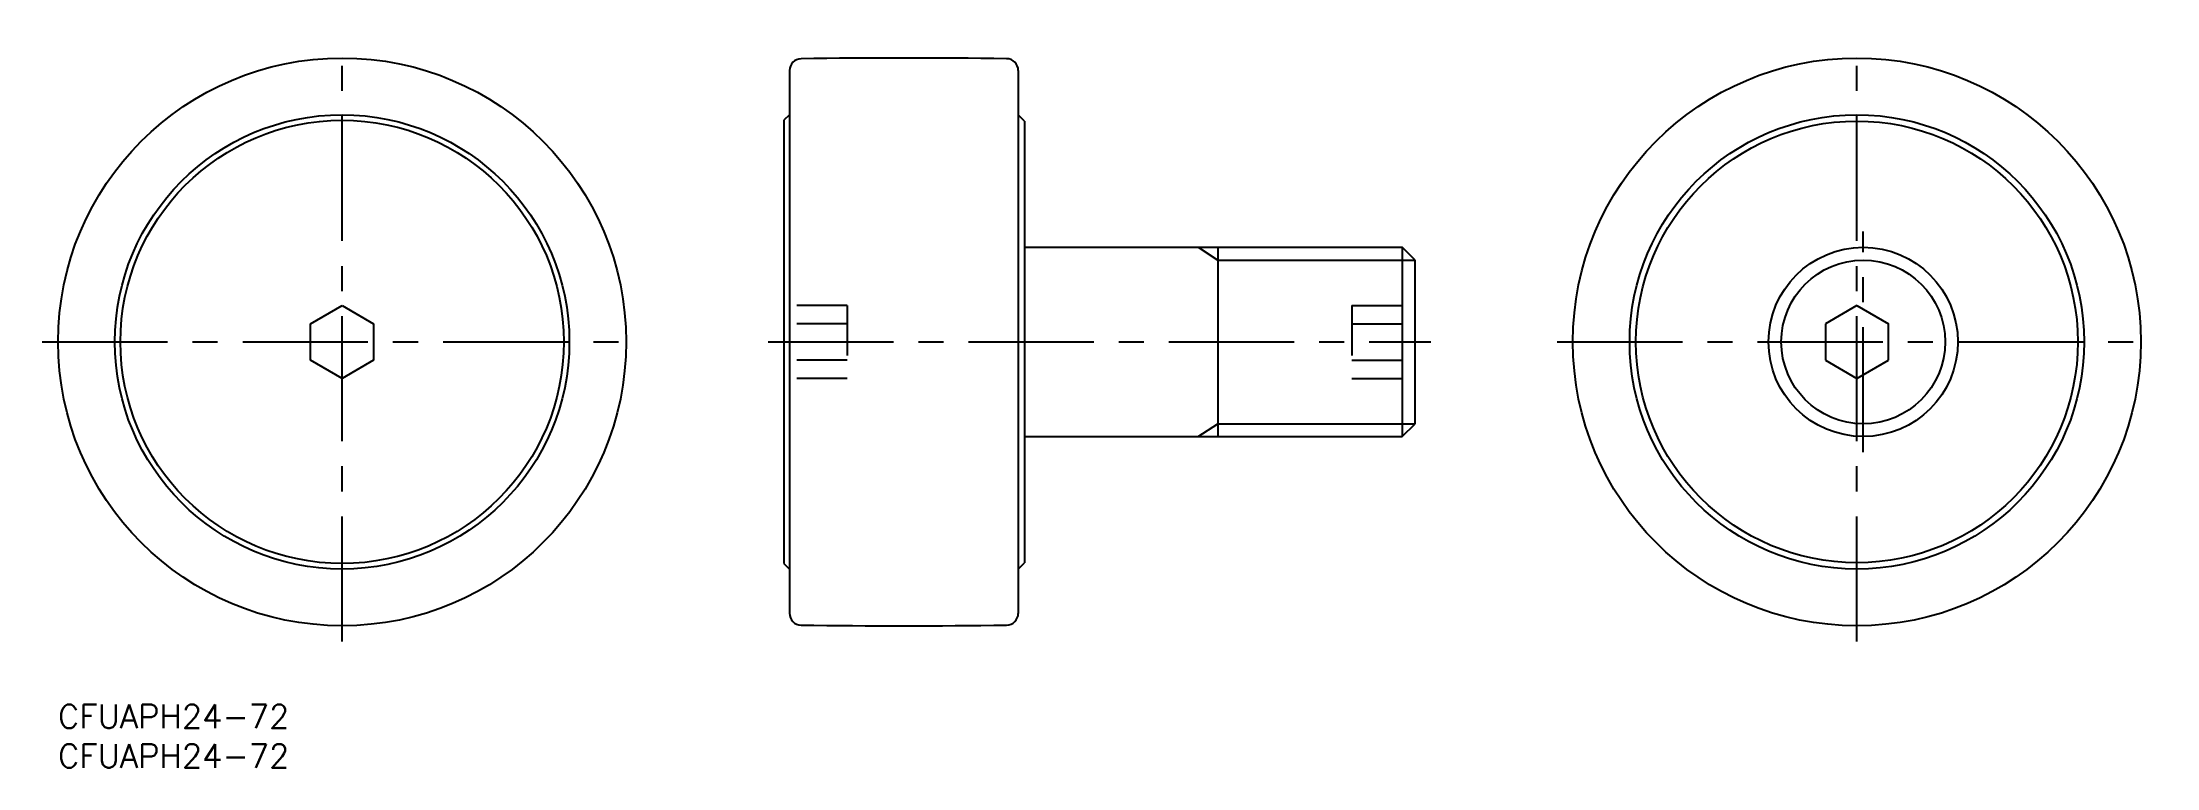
# Model space of a CAD drawing. Extents: x -2 to 266, y -8 to 84.
import ezdxf

# ---------------------------------------------------------------- set-up
doc = ezdxf.new("R2010")
doc.units = 0
doc.header["$LTSCALE"] = 0.5
doc.linetypes.add('CENTER', pattern=[50.8, 31.75, -6.35, 6.35, -6.35])
doc.linetypes.add('DASHED', pattern=[19.05, 12.7, -6.35])
for name, color, linetype in [('MSM_CENTER', 1, 'CENTER'), ('MSM_CONTINUOUS', 7, 'CONTINUOUS'), ('MSM_DASHED', 4, 'DASHED'), ('MSM_NARROW', 5, 'CONTINUOUS'), ('MSM_PART_NUMBER', 7, 'CONTINUOUS')]:
    doc.layers.add(name, color=color, linetype=linetype)
doc.styles.get("Standard").update_dxf_attribs({"font": 'txt.shx', "height": 3, "bigfont": 'bigfont.shx'})

# ---------------------------------------------------------------- blocks, each defined once
blk = doc.blocks.new('*U15')
at = {"layer": 'MSM_PART_NUMBER'}
blk.add_text('CFUAPH24-72', height=3, dxfattribs=at).set_placement((0, -3))
blk = doc.blocks.new('*U16')
at = {"layer": 'MSM_PART_NUMBER'}
blk.add_text('CFUAPH24-72', height=3, dxfattribs=at).set_placement((0, -8))

msp = doc.modelspace()

# ---------------------------------------------------------------- linework, layer by layer
at = {"layer": 'MSM_CENTER'}
for p, q in [((36, 8), (36, 84)), ((228, 8), (228, 84)), ((228.8, 32), (228.8, 60)), ((-2, 46), (74, 46)), ((90, 46), (174, 46)), ((190, 46), (266, 46))]:
    msp.add_line(p, q, dxfattribs=at)
at = {"layer": 'MSM_CONTINUOUS'}
for p, q in [((92.7, 80.41), (92.7, 11.59)), ((121.7, 80.42), (121.7, 11.58)), ((92.7, 74.8), (92, 74.1)), ((92, 74.1), (92, 17.9)), ((122.5, 74), (121.7, 74.8)), ((122.5, 74), (122.5, 18)), ((122.5, 58), (170.38, 58)), ((147, 58), (147, 34)), ((172, 56.38), (170.38, 58)), ((170.38, 58), (170.38, 34)), ((172, 35.62), (172, 56.38)), ((32, 48.31), (36, 50.62)), ((32, 43.69), (32, 48.31)), ((36, 50.62), (40, 48.31)), ((40, 48.31), (40, 43.69)), ((228, 50.62), (224, 48.31)), ((224, 48.31), (224, 43.69)), ((228, 50.62), (232, 48.31)), ((232, 43.69), (232, 48.31)), ((36, 41.38), (32, 43.69)), ((40, 43.69), (36, 41.38)), ((224, 43.69), (228, 41.38)), ((228, 41.38), (232, 43.69)), ((170.38, 34), (172, 35.62)), ((122.5, 34), (170.38, 34)), ((92, 17.9), (92.7, 17.2)), ((121.7, 17.2), (122.5, 18))]:
    msp.add_line(p, q, dxfattribs=at)
for centre, radius in [((36, 46), 36), ((228, 46), 36), ((36, 46), 28.8), ((36, 46), 28.1), ((228, 46), 28.8), ((228, 46), 28), ((228.8, 46), 12)]:
    msp.add_circle(centre, radius, dxfattribs=at)
for centre, radius, start, end in [((94.2, 80.41), 1.5, 90.7488, 180), ((107.25, -918), 1000, 89.25688, 90.74885), ((120.2, 80.42), 1.5, 0, 89.2569), ((94.2, 11.59), 1.5, 180, 269.2512), ((120.2, 11.58), 1.5, 270.7431, 0), ((107.25, 1010), 1000, 269.25115, 270.74312)]:
    msp.add_arc(centre, radius, start, end, dxfattribs=at)
at = {"layer": 'MSM_DASHED'}
for p, q in [((100, 50.62), (92, 50.62)), ((100, 48.31), (92, 48.31)), ((100, 50.62), (100, 41.38)), ((164, 50.62), (172, 50.62)), ((164, 50.62), (164, 41.38)), ((164, 48.31), (172, 48.31)), ((100, 43.69), (92, 43.69)), ((164, 43.69), (172, 43.69)), ((100, 41.38), (92, 41.38)), ((164, 41.38), (172, 41.38))]:
    msp.add_line(p, q, dxfattribs=at)
at = {"layer": 'MSM_NARROW'}
for p, q in [((144.5, 58), (147, 56.38)), ((147, 56.38), (172, 56.38)), ((144.5, 34), (147, 35.62)), ((147, 35.62), (172, 35.62))]:
    msp.add_line(p, q, dxfattribs=at)
msp.add_circle((228.8, 46), 10.38, dxfattribs=at)

# ---------------------------------------------------------------- block references
at = {"layer": 'MSM_CONTINUOUS'}
for name in ['*U15', '*U16']:
    msp.add_blockref(name, (0, 0), dxfattribs=at)

doc.saveas('drawing.dxf')
